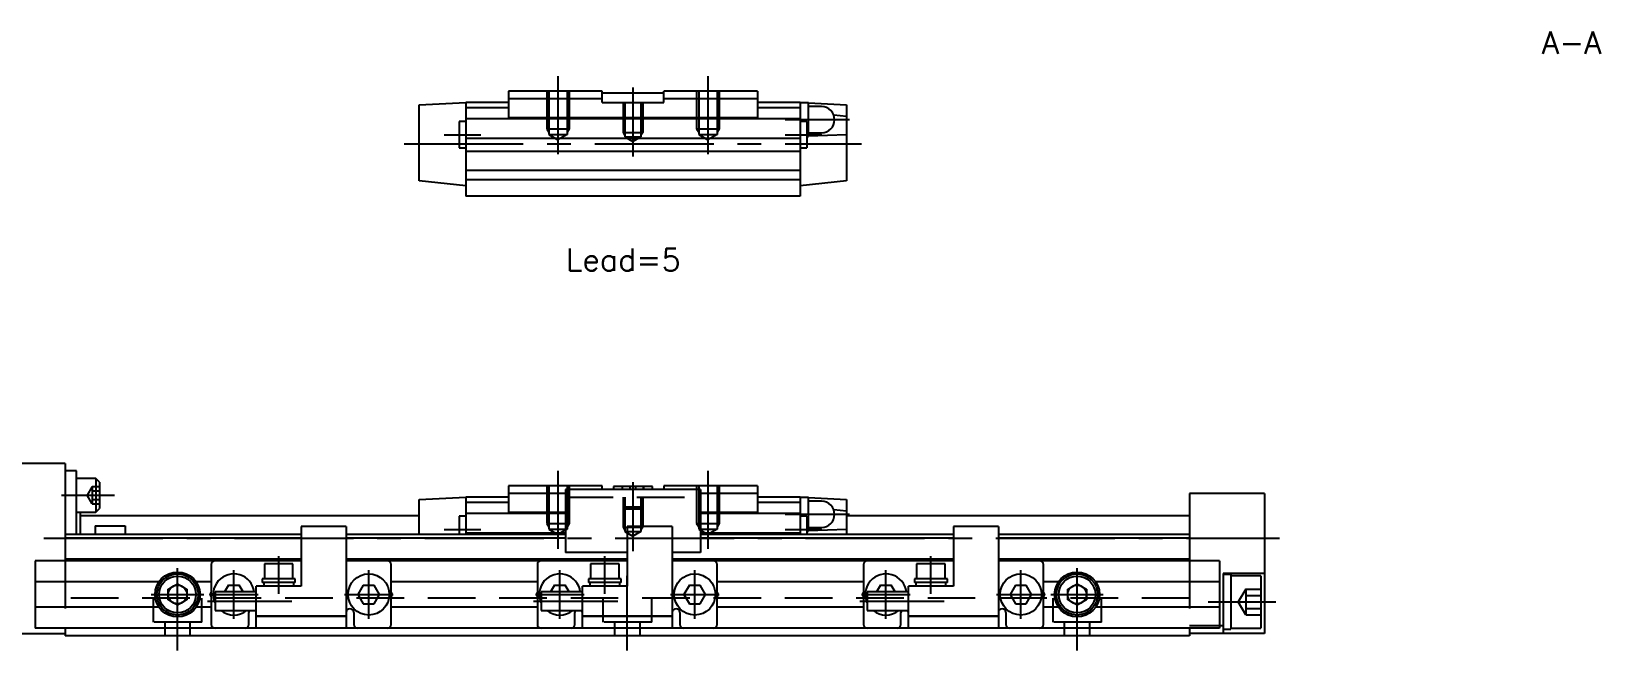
# Model space of a CAD drawing. Extents: x -4 to 337, y -8 to 258.
# Drawn here: x 120.9 to 330.2, y 15.5 to 98.2 of the extents above; entities that cross this region are included whole.
import ezdxf

# ---------------------------------------------------------------- set-up
doc = ezdxf.new("R2010")
doc.units = 0
doc.header["$LTSCALE"] = 0.5
doc.linetypes.add('CENTER', pattern=[50.8, 31.75, -6.35, 6.35, -6.35])
doc.linetypes.add('DASHED', pattern=[19.05, 12.7, -6.35])
for name, color, linetype in [('MSM_CENTER', 1, 'CENTER'), ('MSM_CONTINUOUS', 7, 'CONTINUOUS'), ('MSM_DASHED', 4, 'DASHED'), ('MSM_PART_NUMBER', 7, 'CONTINUOUS')]:
    doc.layers.add(name, color=color, linetype=linetype)
doc.styles.get("Standard").update_dxf_attribs({"font": 'txt.shx', "height": 3, "bigfont": 'bigfont.shx'})

msp = doc.modelspace()

# ---------------------------------------------------------------- linework, layer by layer
at = {"layer": 'MSM_CENTER'}
for p, q in [((191.15, 92.2), (191.15, 81.8)), ((211.15, 92.2), (211.15, 81.8)), ((201.15, 90.7), (201.15, 81.5)), ((230.05, 86.4), (221.45, 86.4)), ((175.95, 84.4), (180.85, 84.4)), ((221.45, 84.4), (226.35, 84.4)), ((170.65, 83.2), (231.65, 83.2)), ((191.15, 39.5), (191.15, 29.1)), ((201.15, 38), (201.15, 28.8)), ((211.15, 39.5), (211.15, 29.1)), ((124.9, 36.25), (132, 36.25)), ((230.05, 33.7), (221.45, 33.7)), ((175.95, 31.7), (180.85, 31.7)), ((221.45, 31.7), (226.35, 31.7)), ((-4.42, 30.5), (287.4, 30.5)), ((153.9, 23.1), (153.9, 28.1)), ((197.4, 23.1), (197.4, 28.1)), ((240.9, 23.1), (240.9, 28.1)), ((140.4, 15.5), (140.4, 26.5)), ((147.9, 19.75), (147.9, 26.25)), ((165.9, 19.75), (165.9, 26.25)), ((191.4, 19.75), (191.4, 26.25)), ((200.4, 15.5), (200.4, 25.5)), ((209.4, 19.75), (209.4, 26.25)), ((234.9, 19.75), (234.9, 26.25)), ((252.9, 19.75), (252.9, 26.25)), ((260.4, 15.5), (260.4, 26.5)), ((136.9, 23), (143.9, 23)), ((144.4, 22.1), (155.65, 22.1)), ((144.65, 23), (151.15, 23)), ((162.65, 23), (169.15, 23)), ((187.9, 22.1), (199.15, 22.1)), ((188.15, 23), (194.65, 23)), ((206.15, 23), (212.65, 23)), ((231.4, 22.1), (242.65, 22.1)), ((231.65, 23), (238.15, 23)), ((249.65, 23), (256.15, 23)), ((256.9, 23), (263.9, 23)), ((277.9, 22), (286.9, 22))]:
    msp.add_line(p, q, dxfattribs=at)
at = {"layer": 'MSM_CONTINUOUS'}
for p, q in [((197.05, 90.2), (184.55, 90.2)), ((184.55, 90.2), (184.55, 86.63)), ((197.05, 88.7), (197.05, 90.2)), ((205.25, 88.7), (205.25, 90.2)), ((217.75, 90.2), (205.25, 90.2)), ((217.75, 90.2), (217.75, 86.63)), ((172.65, 88.4), (178.85, 88.7)), ((172.65, 78.24), (172.65, 88.4)), ((184.55, 88.7), (178.85, 88.7)), ((178.85, 88.7), (178.85, 76.2)), ((184.55, 87.99), (178.85, 87.99)), ((197.05, 89.2), (184.55, 89.2)), ((197.05, 90), (205.25, 90)), ((197.05, 88.7), (205.25, 88.7)), ((217.75, 89.2), (205.25, 89.2)), ((223.45, 88.7), (217.75, 88.7)), ((223.45, 87.99), (217.75, 87.99)), ((223.45, 88.7), (224.47, 88.65)), ((223.45, 88.7), (223.45, 76.2)), ((224.55, 88.65), (223.45, 88.65)), ((224.55, 88.65), (229.65, 88.4)), ((224.55, 84.15), (224.55, 88.65)), ((226.3, 88.15), (224.55, 88.15)), ((229.65, 88.4), (229.65, 78.24)), ((178.85, 86.15), (177.95, 86.15)), ((177.95, 86.15), (177.95, 82.65)), ((223.45, 86.5), (178.85, 86.5)), ((217.75, 86.63), (184.55, 86.63)), ((224.35, 86.15), (223.45, 86.15)), ((224.35, 86.15), (224.35, 82.65)), ((229.65, 86.83), (227.95, 86.99)), ((223.45, 83.9), (178.85, 83.9)), ((224.35, 84.15), (224.55, 84.15)), ((224.55, 84.65), (226.3, 84.65)), ((224.55, 84.23), (229.65, 84.43)), ((177.95, 82.65), (178.85, 82.65)), ((223.45, 82.16), (178.85, 82.16)), ((223.45, 82.65), (224.35, 82.65)), ((223.45, 79.64), (178.85, 79.64)), ((178.85, 77.58), (172.65, 78.24)), ((223.45, 78.36), (178.85, 78.36)), ((229.65, 78.24), (223.45, 77.58)), ((223.45, 76.2), (178.85, 76.2)), ((125.4, 40.5), (117.9, 40.5)), ((125.4, 40.5), (125.4, 27.5)), ((126.9, 39.5), (125.4, 39.5)), ((126.9, 31), (126.9, 39.5)), ((129.5, 38.5), (126.9, 38.5)), ((130, 38), (129.5, 38.5)), ((129.5, 38.5), (129.5, 34)), ((130, 38), (130, 34.5)), ((172.65, 35.7), (178.85, 36)), ((172.65, 31), (172.65, 35.7)), ((184.55, 36), (178.85, 36)), ((178.85, 36), (178.85, 31)), ((184.55, 37.5), (184.55, 33.93)), ((197.05, 37.5), (184.55, 37.5)), ((192.15, 36.5), (184.55, 36.5)), ((210.15, 37), (192.15, 37)), ((192.15, 37), (192.15, 28.6)), ((197.05, 37), (197.05, 37.5)), ((198.55, 37.4), (198.55, 37)), ((203.75, 37.4), (198.55, 37.4)), ((203.75, 37), (203.75, 37.4)), ((217.75, 37.5), (205.25, 37.5)), ((205.25, 37.5), (205.25, 37)), ((210.15, 37), (210.15, 28.6)), ((217.75, 36.5), (210.15, 36.5)), ((217.75, 37.5), (217.75, 33.93)), ((223.45, 36), (217.75, 36)), ((223.45, 36), (224.47, 35.95)), ((223.45, 36), (223.45, 31)), ((224.55, 35.95), (223.45, 35.95)), ((224.55, 35.95), (229.65, 35.7)), ((224.55, 31.45), (224.55, 35.95)), ((229.65, 35.7), (229.65, 31)), ((285.4, 36.5), (275.4, 36.5)), ((275.4, 36.5), (275.4, 27.5)), ((285.4, 36.5), (285.4, 17.8)), ((126.9, 34), (129.5, 34)), ((127.4, 34), (127.4, 31)), ((172.65, 33.5), (127.4, 33.5)), ((129.5, 34), (130, 34.5)), ((184.55, 35.29), (178.85, 35.29)), ((192.15, 33.8), (178.85, 33.8)), ((192.15, 33.93), (184.55, 33.93)), ((217.75, 33.93), (210.15, 33.93)), ((223.45, 33.8), (210.15, 33.8)), ((223.45, 35.29), (217.75, 35.29)), ((226.3, 35.45), (224.55, 35.45)), ((229.65, 34.13), (227.95, 34.29)), ((275.4, 33.5), (229.65, 33.5)), ((129.4, 32.16), (133.4, 32.16)), ((129.4, 32.16), (129.4, 31)), ((133.4, 32.16), (133.4, 31)), ((156.9, 32.1), (156.9, 24.1)), ((162.9, 32.1), (156.9, 32.1)), ((162.9, 32.1), (162.9, 18.5)), ((178.85, 33.45), (177.95, 33.45)), ((177.95, 33.45), (177.95, 31)), ((206.4, 32.1), (200.4, 32.1)), ((200.4, 32.1), (200.4, 24.1)), ((206.4, 32.1), (206.4, 18.5)), ((224.35, 33.45), (223.45, 33.45)), ((224.35, 33.45), (224.35, 31)), ((224.35, 31.45), (224.55, 31.45)), ((224.55, 31.95), (226.3, 31.95)), ((224.55, 31.53), (229.65, 31.73)), ((249.9, 32.1), (243.9, 32.1)), ((243.9, 32.1), (243.9, 24.1)), ((249.9, 32.1), (249.9, 18.5)), ((156.9, 31), (125.4, 31)), ((156.9, 30.5), (125.4, 30.5)), ((192.15, 31), (162.9, 31)), ((192.15, 30.5), (162.9, 30.5)), ((192.15, 31.2), (178.85, 31.2)), ((223.45, 31.2), (210.15, 31.2)), ((243.9, 31), (210.15, 31)), ((243.9, 30.5), (210.15, 30.5)), ((275.4, 31), (249.9, 31)), ((275.4, 30.5), (249.9, 30.5)), ((156.9, 27.5), (121.4, 27.5)), ((121.4, 27.5), (121.4, 18.5)), ((156.9, 27.7), (125.4, 27.7)), ((200.4, 27.7), (162.9, 27.7)), ((200.4, 27.5), (162.9, 27.5)), ((200.4, 28.6), (192.15, 28.6)), ((210.15, 28.6), (206.4, 28.6)), ((243.9, 27.7), (206.4, 27.7)), ((243.9, 27.5), (206.4, 27.5)), ((275.4, 27.7), (249.9, 27.7)), ((279.4, 27.5), (249.9, 27.5)), ((279.4, 27.5), (279.4, 18.5)), ((144.9, 27), (144.9, 19)), ((152, 27.1), (152, 25.1)), ((155.8, 27.1), (152, 27.1)), ((155.8, 25.1), (155.8, 27.1)), ((168.9, 19), (168.9, 27)), ((188.4, 27), (188.4, 19)), ((195.5, 27.1), (195.5, 25.1)), ((199.3, 27.1), (195.5, 27.1)), ((199.3, 25.1), (199.3, 27.1)), ((212.4, 19), (212.4, 27)), ((231.9, 27), (231.9, 19)), ((239, 27.1), (239, 25.1)), ((242.8, 27.1), (239, 27.1)), ((242.8, 25.1), (242.8, 27.1)), ((255.9, 19), (255.9, 27)), ((285.4, 25.8), (279.9, 25.8)), ((279.9, 25.8), (279.9, 17.8)), ((280.9, 25.65), (279.9, 25.65)), ((280.9, 25.65), (280.9, 18.35)), ((284.9, 25.5), (280.9, 25.5)), ((284.9, 25.5), (284.9, 18.5)), ((137.93, 24.7), (121.4, 24.7)), ((139.15, 23.72), (140.4, 24.44)), ((139.15, 22.28), (139.15, 23.72)), ((140.4, 24.44), (141.65, 23.72)), ((141.65, 23.72), (141.65, 22.28)), ((144.9, 24.7), (142.87, 24.7)), ((144.9, 23.3), (144.72, 23)), ((150.9, 23.35), (145.4, 23.35)), ((145.4, 23.35), (145.4, 20.85)), ((147.18, 24.25), (146.66, 23.35)), ((147.18, 24.25), (148.62, 24.25)), ((149.14, 23.35), (148.62, 24.25)), ((156.9, 24.1), (150.9, 24.1)), ((150.9, 18.5), (150.9, 24.1)), ((151.7, 25.1), (151.7, 24.6)), ((156.1, 25.1), (151.7, 25.1)), ((156.1, 24.6), (151.7, 24.6)), ((151.9, 24.6), (151.9, 24.1)), ((155.9, 24.1), (155.9, 24.6)), ((156.1, 24.6), (156.1, 25.1)), ((165.18, 24.25), (164.46, 23)), ((165.18, 24.25), (166.62, 24.25)), ((167.34, 23), (166.62, 24.25)), ((188.4, 24.7), (168.9, 24.7)), ((169.08, 23), (168.9, 23.3)), ((188.4, 23.3), (188.22, 23)), ((194.4, 23.35), (188.9, 23.35)), ((188.9, 23.35), (188.9, 20.85)), ((190.68, 24.25), (190.16, 23.35)), ((190.68, 24.25), (192.12, 24.25)), ((192.64, 23.35), (192.12, 24.25)), ((200.4, 24.1), (194.4, 24.1)), ((194.4, 18.5), (194.4, 24.1)), ((195.2, 25.1), (195.2, 24.6)), ((199.6, 25.1), (195.2, 25.1)), ((199.6, 24.6), (195.2, 24.6)), ((195.4, 24.6), (195.4, 24.1)), ((199.4, 24.1), (199.4, 24.6)), ((199.6, 24.6), (199.6, 25.1)), ((208.68, 24.25), (207.96, 23)), ((208.68, 24.25), (210.12, 24.25)), ((210.84, 23), (210.12, 24.25)), ((231.9, 24.7), (212.4, 24.7)), ((212.58, 23), (212.4, 23.3)), ((231.9, 23.3), (231.72, 23)), ((237.9, 23.35), (232.4, 23.35)), ((232.4, 23.35), (232.4, 20.85)), ((234.18, 24.25), (233.66, 23.35)), ((234.18, 24.25), (235.62, 24.25)), ((236.14, 23.35), (235.62, 24.25)), ((243.9, 24.1), (237.9, 24.1)), ((237.9, 18.5), (237.9, 24.1)), ((238.7, 25.1), (238.7, 24.6)), ((243.1, 25.1), (238.7, 25.1)), ((243.1, 24.6), (238.7, 24.6)), ((238.9, 24.6), (238.9, 24.1)), ((242.9, 24.1), (242.9, 24.6)), ((243.1, 24.6), (243.1, 25.1)), ((252.18, 24.25), (251.46, 23)), ((252.18, 24.25), (253.62, 24.25)), ((254.34, 23), (253.62, 24.25)), ((257.93, 24.7), (255.9, 24.7)), ((256.08, 23), (255.9, 23.3)), ((259.15, 23.72), (260.4, 24.44)), ((259.15, 22.28), (259.15, 23.72)), ((260.4, 24.44), (261.65, 23.72)), ((261.65, 23.72), (261.65, 22.28)), ((279.4, 24.7), (262.87, 24.7)), ((137.93, 21.3), (121.4, 21.3)), ((140.4, 21.56), (139.15, 22.28)), ((141.65, 22.28), (140.4, 21.56)), ((144.9, 21.3), (142.87, 21.3)), ((144.72, 23), (144.9, 22.7)), ((164.46, 23), (165.18, 21.75)), ((165.18, 21.75), (166.62, 21.75)), ((166.62, 21.75), (167.34, 23)), ((168.9, 22.7), (169.08, 23)), ((188.4, 21.3), (168.9, 21.3)), ((188.22, 23), (188.4, 22.7)), ((207.96, 23), (208.68, 21.75)), ((208.68, 21.75), (210.12, 21.75)), ((210.12, 21.75), (210.84, 23)), ((212.4, 22.7), (212.58, 23)), ((231.9, 21.3), (212.4, 21.3)), ((231.72, 23), (231.9, 22.7)), ((251.46, 23), (252.18, 21.75)), ((252.18, 21.75), (253.62, 21.75)), ((253.62, 21.75), (254.34, 23)), ((255.9, 22.7), (256.08, 23)), ((257.93, 21.3), (255.9, 21.3)), ((260.4, 21.56), (259.15, 22.28)), ((261.65, 22.28), (260.4, 21.56)), ((279.4, 21.3), (262.87, 21.3)), ((145.4, 20.85), (150.9, 20.85)), ((149.9, 19), (149.9, 20.6)), ((150.9, 20.15), (162.9, 20.15)), ((150.9, 20.1), (162.9, 20.1)), ((150.95, 20.15), (150.95, 20.1)), ((162.85, 20.15), (162.85, 20.1)), ((163.9, 20.6), (163.9, 19)), ((188.9, 20.85), (194.4, 20.85)), ((193.4, 19), (193.4, 20.6)), ((194.4, 20.15), (206.4, 20.15)), ((194.4, 20.1), (206.4, 20.1)), ((194.45, 20.15), (194.45, 20.1)), ((206.35, 20.15), (206.35, 20.1)), ((207.4, 20.6), (207.4, 19)), ((232.4, 20.85), (237.9, 20.85)), ((236.9, 19), (236.9, 20.6)), ((237.9, 20.15), (249.9, 20.15)), ((237.9, 20.1), (249.9, 20.1)), ((237.95, 20.15), (237.95, 20.1)), ((249.85, 20.15), (249.85, 20.1)), ((250.9, 20.6), (250.9, 19)), ((79.4, 17.8), (125.4, 17.8)), ((279.4, 18.5), (121.4, 18.5)), ((125.4, 18.5), (125.4, 17.5)), ((275.4, 17.5), (125.4, 17.5)), ((279.9, 18.8), (275.4, 18.8)), ((275.4, 18.5), (275.4, 17.5)), ((285.4, 17.8), (275.4, 17.8)), ((279.9, 18.35), (280.9, 18.35)), ((280.9, 18.5), (284.9, 18.5))]:
    msp.add_line(p, q, dxfattribs=at)
for centre, radius in [((140.4, 23), 3), ((140.4, 23), 2.75), ((140.4, 23), 2.45), ((165.9, 23), 2.75), ((209.4, 23), 2.75), ((252.9, 23), 2.75), ((260.4, 23), 3), ((260.4, 23), 2.75), ((260.4, 23), 2.45), ((140.4, 23), 1.25), ((260.4, 23), 1.25)]:
    msp.add_circle(centre, radius, dxfattribs=at)
for centre, radius, start, end in [((226.3, 86.4), 1.75, 270, 90), ((226.3, 33.7), 1.75, 270, 90), ((145.4, 27), 0.5, 90, 180), ((168.4, 27), 0.5, 0, 90), ((188.9, 27), 0.5, 90, 180), ((211.9, 27), 0.5, 0, 90), ((232.4, 27), 0.5, 90, 180), ((255.4, 27), 0.5, 0, 90), ((147.9, 23), 2.75, 7.312, 204.62), ((191.4, 23), 2.75, 7.312, 204.62), ((234.9, 23), 2.75, 7.312, 204.62), ((163.4, 20.6), 0.5, 0, 180), ((206.9, 20.6), 0.5, 0, 180), ((250.4, 20.6), 0.5, 0, 180), ((145.4, 19), 0.5, 180, 270), ((147.9, 23), 2.75, 231.4273, 308.5727), ((149.4, 19), 0.5, 270, 0), ((150.4, 20.6), 0.5, 150, 180), ((150.4, 20.6), 0.5, 0, 30), ((164.4, 19), 0.5, 180, 270), ((168.4, 19), 0.5, 270, 0), ((188.9, 19), 0.5, 180, 270), ((191.4, 23), 2.75, 231.4273, 308.5727), ((192.9, 19), 0.5, 270, 0), ((193.9, 20.6), 0.5, 150, 180), ((193.9, 20.6), 0.5, 0, 30), ((207.9, 19), 0.5, 180, 270), ((211.9, 19), 0.5, 270, 0), ((232.4, 19), 0.5, 180, 270), ((234.9, 23), 2.75, 231.4273, 308.5727), ((236.4, 19), 0.5, 270, 0), ((237.4, 20.6), 0.5, 150, 180), ((237.4, 20.6), 0.5, 0, 30), ((251.4, 19), 0.5, 180, 270), ((255.4, 19), 0.5, 270, 0)]:
    msp.add_arc(centre, radius, start, end, dxfattribs=at)
at = {"layer": 'MSM_DASHED'}
for p, q in [((189.65, 90.2), (189.65, 85.2)), ((189.92, 90.2), (189.92, 84.41)), ((192.38, 90.2), (192.38, 84.41)), ((192.65, 90.2), (192.65, 85.2)), ((209.65, 90.2), (209.65, 85.2)), ((209.92, 90.2), (209.92, 84.41)), ((212.38, 90.2), (212.38, 84.41)), ((212.65, 90.2), (212.65, 85.2)), ((199.85, 88.7), (199.85, 84.7)), ((200.09, 88.7), (200.09, 84.11)), ((202.21, 88.7), (202.21, 84.11)), ((202.45, 88.7), (202.45, 84.7)), ((189.65, 85.2), (192.65, 85.2)), ((189.65, 85.2), (189.92, 84.73)), ((189.92, 84.41), (192.38, 84.41)), ((189.92, 84.41), (191.15, 83.7)), ((192.38, 84.41), (191.15, 83.7)), ((192.65, 85.2), (192.38, 84.73)), ((199.85, 84.7), (202.45, 84.7)), ((199.85, 84.7), (200.09, 84.28)), ((200.09, 84.11), (202.21, 84.11)), ((200.09, 84.11), (201.15, 83.5)), ((202.21, 84.11), (201.15, 83.5)), ((202.45, 84.7), (202.21, 84.28)), ((209.65, 85.2), (212.65, 85.2)), ((209.65, 85.2), (209.92, 84.73)), ((209.92, 84.41), (212.38, 84.41)), ((209.92, 84.41), (211.15, 83.7)), ((212.38, 84.41), (211.15, 83.7)), ((212.65, 85.2), (212.38, 84.73)), ((129, 37.4), (128.33, 36.25)), ((129, 35.1), (128.33, 36.25)), ((129, 37.4), (130, 37.4)), ((129, 37.4), (129, 35.1)), ((129, 36.83), (130, 36.83)), ((129, 35.67), (130, 35.67)), ((189.65, 37.5), (189.65, 32.5)), ((189.92, 37.5), (189.92, 31.71)), ((192.15, 36), (210.15, 36)), ((192.38, 37.5), (192.38, 31.71)), ((192.65, 37.5), (192.65, 32.5)), ((199.7, 37.4), (199.7, 37)), ((199.75, 37), (199.75, 37.4)), ((199.85, 36), (199.85, 32)), ((200.09, 36), (200.09, 31.41)), ((200.78, 37), (200.78, 37.4)), ((201.52, 37), (201.52, 37.4)), ((202.21, 36), (202.21, 31.41)), ((202.45, 36), (202.45, 32)), ((202.55, 37), (202.55, 37.4)), ((202.6, 37), (202.6, 37.4)), ((209.65, 37.5), (209.65, 32.5)), ((209.92, 37.5), (209.92, 31.71)), ((212.38, 37.5), (212.38, 31.71)), ((212.65, 37.5), (212.65, 32.5)), ((129, 35.1), (130, 35.1)), ((202.45, 34.64), (199.85, 34.64)), ((199.85, 34.64), (200.09, 34.4)), ((202.21, 34.4), (200.09, 34.4)), ((202.21, 34.4), (202.45, 34.64)), ((189.65, 32.5), (192.65, 32.5)), ((189.65, 32.5), (189.92, 32.03)), ((189.92, 31.71), (192.38, 31.71)), ((189.92, 31.71), (191.15, 31)), ((192.38, 31.71), (191.15, 31)), ((192.65, 32.5), (192.38, 32.03)), ((199.85, 32), (202.45, 32)), ((199.85, 32), (200.09, 31.58)), ((200.09, 31.41), (202.21, 31.41)), ((200.09, 31.41), (201.15, 30.8)), ((202.21, 31.41), (201.15, 30.8)), ((202.45, 32), (202.21, 31.58)), ((209.65, 32.5), (212.65, 32.5)), ((209.65, 32.5), (209.92, 32.03)), ((209.92, 31.71), (212.38, 31.71)), ((209.92, 31.71), (211.15, 31)), ((212.38, 31.71), (211.15, 31)), ((212.65, 32.5), (212.38, 32.03)), ((125.4, 27.5), (125.4, 18.5)), ((275.4, 27.5), (275.4, 18.5)), ((282.9, 23.73), (281.9, 22)), ((282.9, 23.73), (284.9, 23.73)), ((282.9, 23.73), (282.9, 20.27)), ((275.4, 22.5), (125.4, 22.5)), ((137.15, 22.5), (137.15, 19.3)), ((143.65, 19.3), (143.65, 22.5)), ((197.15, 22.5), (197.15, 19.3)), ((203.65, 19.3), (203.65, 22.5)), ((257.15, 22.5), (257.15, 19.3)), ((263.65, 19.3), (263.65, 22.5)), ((282.9, 20.27), (281.9, 22)), ((282.9, 22.87), (284.9, 22.87)), ((282.9, 21.13), (284.9, 21.13)), ((143.65, 19.3), (137.15, 19.3)), ((138.7, 19.3), (138.7, 17.5)), ((142.1, 17.5), (142.1, 19.3)), ((203.65, 19.3), (197.15, 19.3)), ((198.7, 19.3), (198.7, 17.5)), ((202.1, 17.5), (202.1, 19.3)), ((263.65, 19.3), (257.15, 19.3)), ((258.7, 19.3), (258.7, 17.5)), ((262.1, 17.5), (262.1, 19.3)), ((282.9, 20.27), (284.9, 20.27))]:
    msp.add_line(p, q, dxfattribs=at)

# ---------------------------------------------------------------- texts
at = {"layer": 'MSM_PART_NUMBER'}
for s, p in [('A-A', (322.4, 95.2)), ('Lead=5', (192.23, 66.2))]:
    msp.add_text(s, height=3, dxfattribs=at).set_placement(p)

doc.saveas('drawing.dxf')
